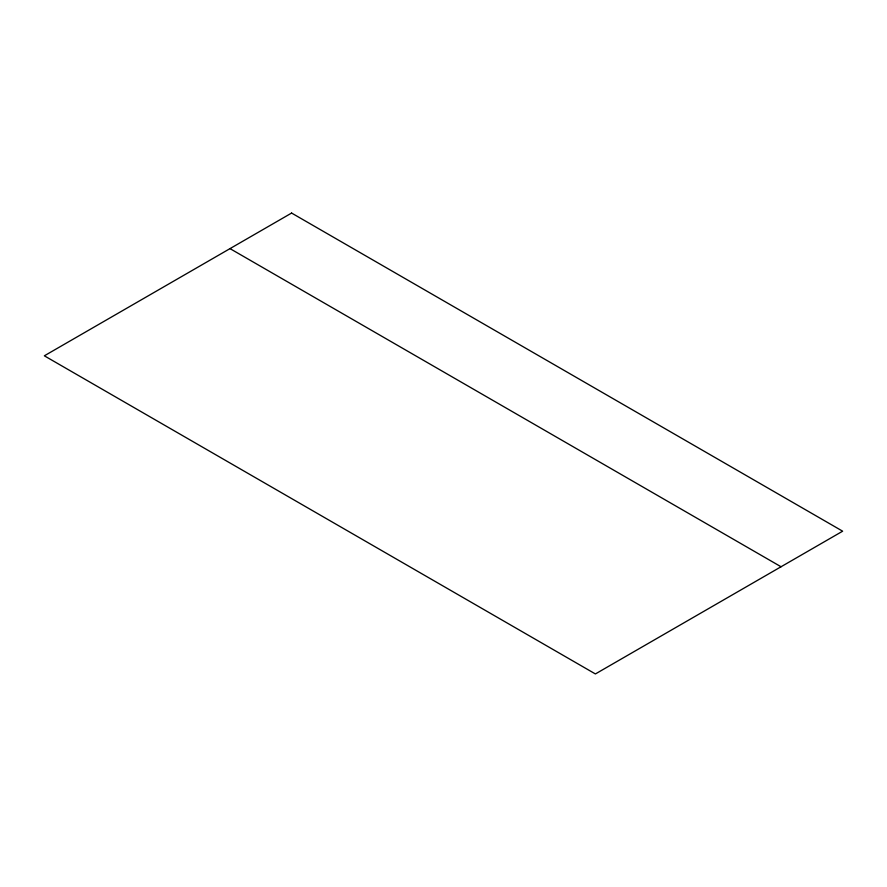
<?xml version="1.0" encoding="UTF-8"?>
<svg xmlns="http://www.w3.org/2000/svg" width="887" height="887" viewBox="0 0 887 887"><rect width="100%" height="100%" fill="white"/><g stroke="black" fill="none" stroke-linecap="round" stroke-linejoin="round"><path stroke-width="1.33" d="M229.999 248.615L781.048 566.76M291.601 213.057L44.35 355.809L595.399 673.943L842.65 531.191L291.601 213.057"/></g></svg>
